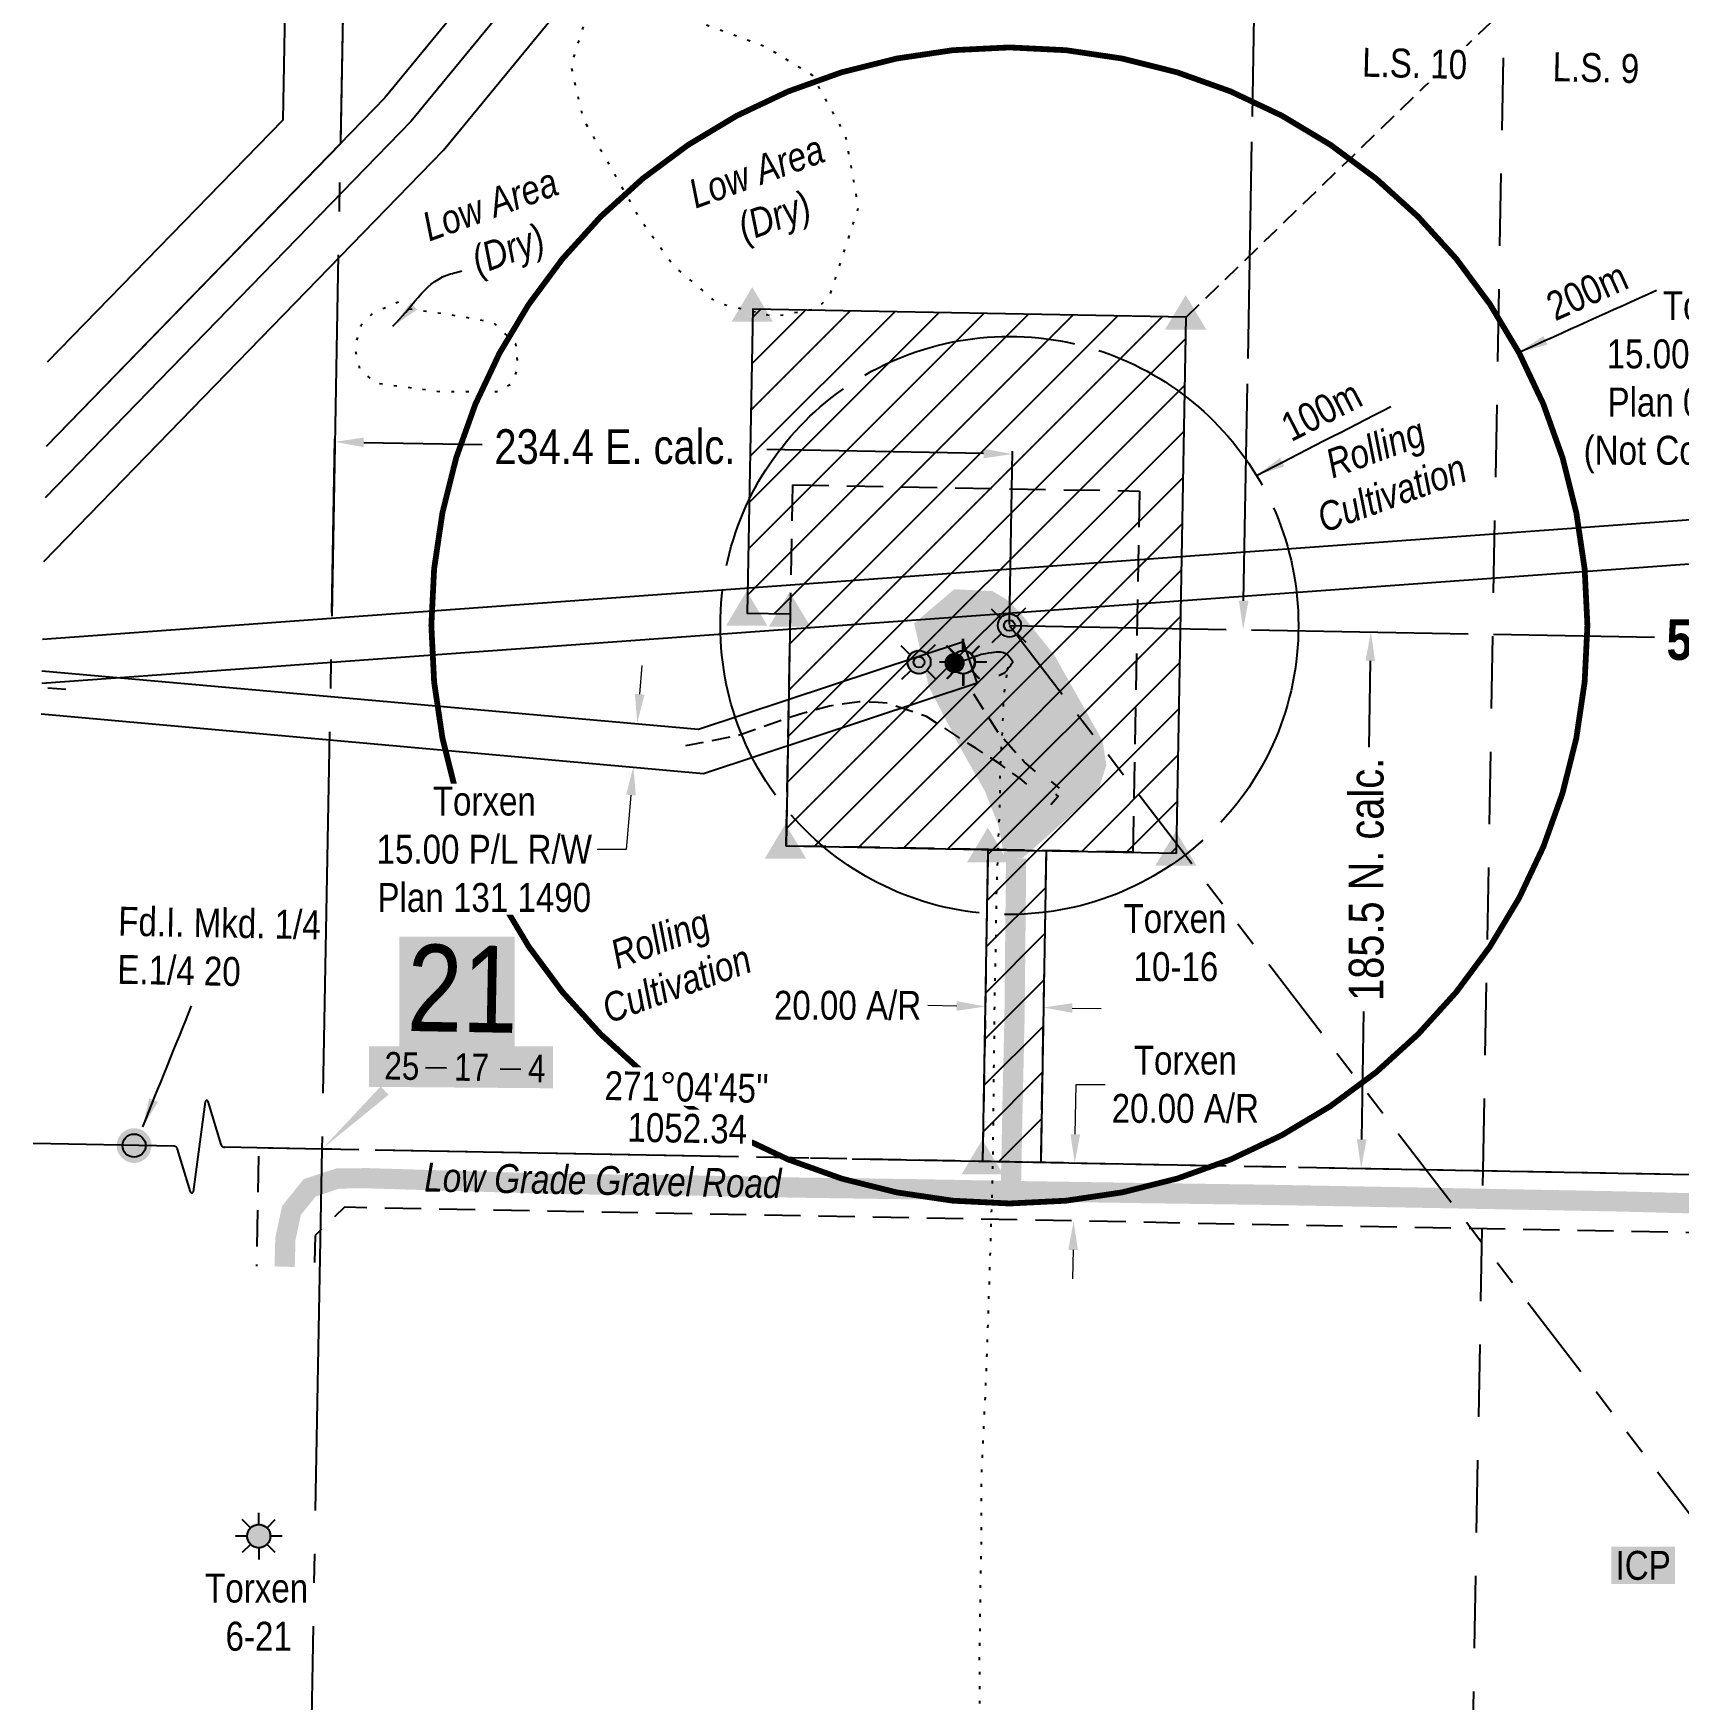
# Model space of a CAD drawing. Extents: x 407592 to 410875, y 5664442 to 5670132.
# Drawn here: x 407636 to 408205, y 5666801 to 5667377 of the extents above; entities that cross this region are included whole.
import ezdxf
from ezdxf.enums import TextEntityAlignment as Align

# ---------------------------------------------------------------- set-up
doc = ezdxf.new("R2010")
doc.units = 0
doc.header["$LTSCALE"] = 5
doc.header["$PDMODE"] = 32
doc.header["$PDSIZE"] = 20
for name, pattern in [('foc-ACCESSROAD', [3.75, 2.5, -1.25]), ('foc-BUFFER', [16.75, 15, -1.75]), ('foc-COORDS', [16.75, 15, -1.75]), ('foc-DOT', [1, 0.2, -0.8]), ('foc-DRILLPATH', [14.75, 6, -1.75, 1.75, -1.75, 1.75, -1.75]), ('foc-LSD', [8, 5, -3]), ('foc-QUARTERLINE', [33, 25, -3, 2, -3]), ('foc-TIELINE', [1.875, 1.25, -0.625]), ('foc-TOPO', [1, 0.2, -0.8]), ('UG_PIPE', [1.875, 1.25, -0.625])]:
    doc.linetypes.add(name, pattern=pattern)
doc.layers.get('Defpoints').update_dxf_attribs({"color": 9})
for name, color, linetype in [('10', 1, 'Continuous'), ('9', 3, 'Continuous'), ('ABADATA-DRILL', 8, 'foc-DOT'), ('ABADATA-DRILL-T', 8, 'Continuous'), ('AS-PIPE-AG', 44, 'Continuous'), ('AS-PIPE-UG', 44, 'UG_PIPE'), ('AS-ROADS', 254, 'Continuous'), ('AS-SYMBOL', 7, 'Continuous'), ('AS-UNDERLAY-H', 141, 'Continuous'), ('AUX-BUFFER', 7, 'foc-BUFFER'), ('C-AR', 13, 'foc-ACCESSROAD'), ('C-RW', 13, 'Continuous'), ('C-WS', 13, 'foc-ACCESSROAD'), ('F-RW', 190, 'Continuous'), ('L-BD', 7, 'Continuous'), ('L-MON', 1, 'Continuous'), ('L-SECLBL', 7, 'Continuous'), ('L-SECQ', 8, 'foc-QUARTERLINE'), ('L-SECTION-LSD', 7, 'foc-LSD'), ('L-TIE', 7, 'foc-TIELINE'), ('locations_e969ccca-ec6a-4', 7, 'Continuous'), ('P-LTO', 14, 'Continuous'), ('P-OFFSETS', 7, 'foc-COORDS'), ('P-PDRILLPATH', 12, 'foc-DRILLPATH'), ('P-PROPOSED', 10, 'Continuous'), ('P-PROPOSED-EXISTING-H', 59, 'Continuous'), ('T-GENERAL', 48, 'foc-TOPO')]:
    doc.layers.add(name, color=color, linetype=linetype)
for name, color, linetype, lineweight in [('AS-GENERAL', 48, 'Continuous', 18), ('C-AR-T', 13, 'Continuous', 9), ('C-RW-T', 13, 'Continuous', 9), ('C-WS-T', 13, 'Continuous', 9), ('T-TEXT', 48, 'Continuous', 18)]:
    doc.layers.add(name, color=color, linetype=linetype, lineweight=lineweight)
doc.styles.add('100L', font='ARIALN.TTF', dxfattribs={"height": 11})
doc.styles.add('80CG', font='ARIALN.TTF', dxfattribs={"height": 10})
doc.styles.add('80L', font='ARIALN.TTF', dxfattribs={"height": 10})
doc.styles.add('80LS', font='ARIALNI.TTF', dxfattribs={"height": 10})
doc.styles.add('SIMPLEX', font='ARIALN.TTF')
doc.dimstyles.new('CG2011', dxfattribs={"dimscale": 5, "dimtxt": 9, "dimasz": 2, "dimexe": 0.2, "dimexo": 0.0625, "dimgap": 0.5, "dimtad": 0, "dimtih": 1, "dimtoh": 1, "dimzin": 0, "dimdsep": 46, "dimtxsty": '80CG', "dimcen": 0.1, "dimse1": 1, "dimse2": 1, "dimclrd": 256, "dimclrt": 256, "dimaunit": 1, "dimadec": 4, "dimazin": 0, "dimtfac": 0.06, "dimtofl": 0, "dimtmove": 0, "dimatfit": 1, "dimfxl": 0.2, "dimtolj": 1, "dimtzin": 0, "dimlwd": -1, "dimarcsym": 0})
doc.dimstyles.new('Compass 5 000', dxfattribs={"dimscale": 5, "dimtxt": 9, "dimasz": 2, "dimexe": 0.2, "dimexo": 0.0625, "dimgap": 0.5, "dimtad": 0, "dimtih": 1, "dimtoh": 1, "dimzin": 0, "dimdsep": 46, "dimtxsty": '80CG', "dimcen": 0.1, "dimse1": 1, "dimse2": 1, "dimclrd": 256, "dimclrt": 256, "dimaunit": 1, "dimadec": 4, "dimazin": 0, "dimtfac": 0.06, "dimtofl": 0, "dimtmove": 0, "dimatfit": 1, "dimfxl": 0.2, "dimtolj": 1, "dimtzin": 0, "dimlwd": -1, "dimarcsym": 0})
pattern_1 = [(45, (176.171, 2443.539), (-7.85433562, 7.85433562), [])]

# ---------------------------------------------------------------- blocks, each defined once
blk = doc.blocks.new('L-SECLBL')
at = {"layer": '9', "color": 7}
for p, q in [((-5.08, -27.83), (-12.29, -27.83)), ((20.7, -27.83), (13.5, -27.83))]:
    blk.add_line(p, q, dxfattribs=at)
at = {"layer": '10', "color": 2, "style": 'SIMPLEX'}
blk.add_attdef('SEC', text='', height=30, dxfattribs=at).set_placement((0, 0), align=Align.MIDDLE)
at = {"layer": '10', "color": 5, "style": '80L'}
blk.add_attdef('TWP', text='', height=9.5, dxfattribs=at).set_placement((-14.43, -27.37), align=Align.MIDDLE_RIGHT)
blk.add_attdef('RGE', text='', height=9.5, dxfattribs=at).set_placement((3.62, -27.37), align=Align.MIDDLE_CENTER)
blk.add_attdef('MER', text='', height=9.5, dxfattribs=at).set_placement((23.17, -27.37), align=Align.MIDDLE_LEFT)
blk = doc.blocks.new('*D397')
at = {"layer": 'C-RW', "transparency": 16777216}
for p, q in [((407849.86, 5667463.62), (407842.14, 5667469.97)), ((407876.89, 5667441.39), (407884.61, 5667435.04)), ((407884.61, 5667435.04), (407894.61, 5667435.04))]:
    blk.add_line(p, q, dxfattribs=at)
for points in [[(407850.92, 5667464.91), (407848.8, 5667462.33), (407857.59, 5667457.27)], [(407877.95, 5667442.68), (407875.83, 5667440.11), (407869.17, 5667447.74)]]:
    blk.add_solid(points, dxfattribs=at)
at = {"layer": 'Defpoints', "color": 0, "transparency": 16777216}
for p in [(407957.62, 5667578.91), (407969.2, 5667569.39), (407869.17, 5667447.74)]:
    blk.add_point(p, dxfattribs=at)
at = {"layer": 'C-RW', "transparency": 16777216, "insert": (407940.18, 5667435.04), "char_height": 10, "attachment_point": 5, "style": '80CG'}
blk.add_mtext('\\A1;Torxen\\P15.00 P/L R/W\\PUnregistered by\\PAll West Surveys', dxfattribs=at)
blk = doc.blocks.new('*D398')
at = {"layer": 'C-AR-T', "transparency": 16777216}
for p, q in [((407955.35, 5667040.78), (407945.35, 5667040.95)), ((407995.33, 5667040.09), (408005.33, 5667039.92))]:
    blk.add_line(p, q, dxfattribs=at)
for points in [[(407955.37, 5667042.45), (407955.32, 5667039.11), (407965.34, 5667040.61)], [(407995.36, 5667041.76), (407995.3, 5667038.42), (407985.33, 5667040.26)]]:
    blk.add_solid(points, dxfattribs=at)
at = {"layer": 'Defpoints', "color": 0, "transparency": 16777216}
for p in [(407965.45, 5667046.6), (407985.44, 5667046.26), (407965.34, 5667040.61)]:
    blk.add_point(p, dxfattribs=at)
at = {"layer": 'C-AR-T', "transparency": 16777216, "insert": (407917.61, 5667040.95), "char_height": 10, "attachment_point": 5, "style": '80CG'}
blk.add_mtext('\\A1;20.00 A/R', dxfattribs=at)
blk = doc.blocks.new('*D399')
at = {"layer": 'C-AR-T', "transparency": 16777216}
for p, q in [((407996.36, 5666996.41), (407996.68, 5667013.65)), ((407996.68, 5667013.65), (408006.68, 5667013.65)), ((407995.61, 5666956.42), (407995.42, 5666946.43))]:
    blk.add_line(p, q, dxfattribs=at)
for points in [[(407994.69, 5666996.44), (407998.03, 5666996.38), (407996.17, 5666986.41)], [(407993.94, 5666956.46), (407997.27, 5666956.39), (407995.79, 5666966.42)]]:
    blk.add_solid(points, dxfattribs=at)
at = {"layer": 'Defpoints', "color": 0, "transparency": 16777216}
for p in [(407996.17, 5666986.41), (408076.52, 5666984.9), (408076.14, 5666964.91)]:
    blk.add_point(p, dxfattribs=at)
at = {"layer": 'C-AR-T', "transparency": 16777216, "insert": (408034.42, 5667013.65), "char_height": 10, "attachment_point": 5, "style": '80CG'}
blk.add_mtext('\\A1;Torxen\\P20.00 A/R', dxfattribs=at)
blk = doc.blocks.new('*D401')
at = {"layer": 'C-RW-T', "transparency": 16777216}
for p, q in [((408274.39, 5667256.49), (408264.39, 5667256.49)), ((408276.76, 5667223.84), (408274.39, 5667256.49)), ((408279.3, 5667188.86), (408280.02, 5667178.89))]:
    blk.add_line(p, q, dxfattribs=at)
for points in [[(408278.42, 5667223.96), (408275.1, 5667223.72), (408277.49, 5667213.87)], [(408280.96, 5667188.98), (408277.64, 5667188.74), (408278.58, 5667198.84)]]:
    blk.add_solid(points, dxfattribs=at)
at = {"layer": 'Defpoints', "color": 0, "transparency": 16777216}
for p in [(408277.49, 5667213.87), (408189.44, 5667207.48), (408190.53, 5667192.45)]:
    blk.add_point(p, dxfattribs=at)
at = {"layer": 'C-RW-T', "transparency": 16777216, "insert": (408217.38, 5667256.49), "char_height": 10, "attachment_point": 5, "style": '80CG'}
blk.add_mtext('\\A1;Torxen\\P15.00 P/L R/W\\PPlan 071 2283\\P(Not Constructed)', dxfattribs=at)
blk = doc.blocks.new('*D402')
at = {"layer": 'C-RW-T', "transparency": 16777216}
for p, q in [((407845.71, 5667148.61), (407846.57, 5667158.58)), ((407842.68, 5667113.71), (407841.06, 5667094.92)), ((407841.06, 5667094.92), (407831.06, 5667094.92))]:
    blk.add_line(p, q, dxfattribs=at)
for points in [[(407844.05, 5667148.76), (407847.37, 5667148.47), (407844.85, 5667138.65)], [(407841.02, 5667113.86), (407844.35, 5667113.57), (407843.55, 5667123.68)]]:
    blk.add_solid(points, dxfattribs=at)
at = {"layer": 'Defpoints', "color": 0, "transparency": 16777216}
for p in [(407798.51, 5667142.66), (407797.21, 5667127.69), (407843.55, 5667123.68)]:
    blk.add_point(p, dxfattribs=at)
at = {"layer": 'C-RW-T', "transparency": 16777216, "insert": (407791.97, 5667094.92), "char_height": 10, "attachment_point": 5, "style": '80CG', "bg_fill": 3, "box_fill_scale": 1.1, "bg_fill_color": 256, "bg_fill_true_color": 13158600, "bg_fill_transparency": 0}
blk.add_mtext('\\A1;Torxen\\P15.00 P/L R/W\\PPlan 131 1490', dxfattribs=at)
blk = doc.blocks.new('STRIA')
blk.add_hatch(color=255).paths.add_polyline_path([(-0.04, 1.52), (-1.47, -0.87), (1.39, -0.87)])
blk = doc.blocks.new('STRIAA')
blk.add_blockref('STRIA', (0, 0))
blk = doc.blocks.new('STRIB')
at = {"color": 1}
blk.add_solid([(-1.12, -0.67), (-0.04, 1.13), (1.04, -0.67)], dxfattribs=at)
blk = doc.blocks.new('STRIBB')
blk.add_blockref('STRIB', (0, 0))
blk = doc.blocks.new('STRICC')
for name in ['STRIAA', 'STRIBB']:
    blk.add_blockref(name, (0, 0))
blk = doc.blocks.new('fdspike')
blk.add_blockref('STRICC', (0, 0))
blk = doc.blocks.new('RISER')
h = blk.add_hatch(color=255)
h.dxf.hatch_style = 1
edge = h.paths.add_edge_path()
edge.add_arc((0, 0), 0.7, 0, 360)
blk.add_hatch(color=48).paths.add_polyline_path([(0.58, -0.15), (-0.58, -0.15, 0.774597)])
at = {"color": 48}
blk.add_line((-0.58, -0.15), (0.58, -0.15), dxfattribs=at)
blk.add_circle((0, 0), 0.6, dxfattribs=at)
blk = doc.blocks.new('GAS')
h = blk.add_hatch(color=255)
h.dxf.hatch_style = 1
edge = h.paths.add_edge_path()
edge.add_arc((0, 0), 0.9, 0, 360)
for p, q in [((0, 0.81), (0, 1.62)), ((-0.81, 0), (-1.62, 0)), ((-0.57, 0.57), (-1.14, 1.14)), ((0.57, 0.57), (1.14, 1.14)), ((1.62, 0), (0.81, 0)), ((-0.57, -0.57), (-1.14, -1.14)), ((0, -0.81), (0, -1.62)), ((1.14, -1.14), (0.57, -0.57))]:
    blk.add_line(p, q)
blk.add_circle((0, 0), 0.8)
blk = doc.blocks.new('fdia')
at = {"color": 255, "const_width": 1}
blk.add_lwpolyline([(-0.5, 0, 1), (0.5, 0, 1)], format="xyb", close=True, dxfattribs=at)
blk = doc.blocks.new('Fdiaa')
blk.add_blockref('fdia', (0, 0))
blk = doc.blocks.new('fdib')
at = {"color": 1, "const_width": 1.6}
blk.add_lwpolyline([(-0.4, 0, 1), (0.4, 0, 1)], format="xyb", close=True, dxfattribs=at)
at = {"color": 1}
blk.add_circle((0, 0), 0.8, dxfattribs=at)
blk = doc.blocks.new('Fdibb')
blk.add_blockref('fdib', (0, 0))
blk = doc.blocks.new('fdicc')
for name in ['Fdibb', 'Fdiaa']:
    blk.add_blockref(name, (0, 0))
blk = doc.blocks.new('FDI')
blk.add_blockref('fdicc', (0, 0))
blk = doc.blocks.new('linebrk')
blk.add_lwpolyline([(0, 0.00175, -0.346152), (-0.00019, 0.0015), (-0.00314, 0.00055, 0.772575), (-0.00312, 0.00036), (0.00312, -0.00036, -0.772575), (0.00314, -0.00055), (0.00019, -0.0015, 0.346152), (0, -0.00175)], format="xyb")
blk = doc.blocks.new('WC')
at = {"layer": 'L-MON'}
h = blk.add_hatch(color=255, dxfattribs=at)
h.dxf.hatch_style = 1
edge = h.paths.add_edge_path()
edge.add_arc((0, 0), 0.9, 0, 360)
at = {"layer": 'L-MON', "color": 240, "flags": 128}
for points in [[(0.52, 0.61), (1.13, 1.21)], [(-0.62, 0.5), (-1.23, 1.12)], [(-1.18, -1.18), (-0.56, -0.57)], [(1.16, -1.18), (0.56, -0.57)]]:
    blk.add_lwpolyline(points, dxfattribs=at)
at = {"layer": 'L-MON', "color": 240}
for radius in [0.8, 0.373]:
    blk.add_circle((0, 0), radius, dxfattribs=at)
blk = doc.blocks.new('*D536')
at = {"layer": 'Defpoints', "color": 0, "transparency": 16777216}
for p in [(407973.57, 5667172.4), (408542.38, 5667162.16), (408542.38, 5667162.16)]:
    blk.add_point(p, dxfattribs=at)
at = {"layer": 'P-OFFSETS', "transparency": 16777216}
for p, q in [((407973.57, 5667172.4), (408196.72, 5667168.38)), ((408532.38, 5667162.34), (408309.23, 5667166.35))]:
    blk.add_line(p, q, dxfattribs=at)
blk.add_solid([(408532.41, 5667164), (408532.35, 5667160.67), (408542.38, 5667162.16)], dxfattribs=at)
at = {"layer": 'P-OFFSETS', "transparency": 16777216, "insert": (408252.97, 5667167.37), "char_height": 10, "attachment_point": 5, "style": '80CG'}
blk.add_mtext('\\A1;{\\fArial Narrow|b1|i0|c0|p34;\\H1.4x;\\C14;569.2 W. calc.}', dxfattribs=at)
blk = doc.blocks.new('_None')
blk = doc.blocks.new('*D537')
at = {"layer": 'Defpoints', "color": 0, "transparency": 16777216}
for p in [(407740.28, 5667235.9), (407739.21, 5667176.62), (407973.57, 5667172.4)]:
    blk.add_point(p, dxfattribs=at)
at = {"layer": 'P-OFFSETS', "color": 0, "lineweight": -2, "transparency": 16777216}
for p, q in [((407739.22, 5667176.93), (407740.3, 5667236.9)), ((407973.57, 5667172.71), (407974.65, 5667232.68))]:
    blk.add_line(p, q, dxfattribs=at)
at = {"layer": 'P-OFFSETS', "transparency": 16777216}
for p, q in [((407750.28, 5667235.72), (407791.27, 5667234.98)), ((407964.64, 5667231.86), (407883.01, 5667233.33))]:
    blk.add_line(p, q, dxfattribs=at)
for points in [[(407750.31, 5667237.39), (407750.25, 5667234.06), (407740.28, 5667235.9)], [(407964.67, 5667233.53), (407964.61, 5667230.2), (407974.64, 5667231.68)]]:
    blk.add_solid(points, dxfattribs=at)
at = {"layer": 'P-OFFSETS', "transparency": 16777216, "insert": (407837.14, 5667234.16), "char_height": 10, "attachment_point": 5, "style": '80CG'}
blk.add_mtext('\\A1;{\\H1.2x;234.4 E. calc.}', dxfattribs=at)
blk = doc.blocks.new('*D538')
at = {"layer": 'Defpoints', "color": 0, "transparency": 16777216}
for p in [(407973.57, 5667172.4), (407970.23, 5666986.89), (408095.24, 5666984.64)]:
    blk.add_point(p, dxfattribs=at)
at = {"layer": 'P-OFFSETS', "transparency": 16777216}
for p, q in [((408098.4, 5667160.15), (408097.86, 5667130.28)), ((408095.42, 5666994.64), (408096.21, 5667038.87))]:
    blk.add_line(p, q, dxfattribs=at)
for points in [[(408096.73, 5667160.18), (408100.06, 5667160.12), (408098.58, 5667170.15)], [(408093.75, 5666994.67), (408097.08, 5666994.61), (408095.24, 5666984.64)]]:
    blk.add_solid(points, dxfattribs=at)
at = {"layer": 'P-OFFSETS', "transparency": 16777216, "insert": (408097.04, 5667084.58), "char_height": 10, "attachment_point": 5, "rotation": 90, "style": '80CG'}
blk.add_mtext('\\A1;{\\H1.2x;185.5 N. calc.}', dxfattribs=at)
blk = doc.blocks.new('*D539')
at = {"layer": 'Defpoints', "color": 0, "transparency": 16777216}
for p in [(407984.71, 5667791.27), (408065.55, 5667789.81), (407973.57, 5667172.4)]:
    blk.add_point(p, dxfattribs=at)
at = {"layer": 'P-OFFSETS', "transparency": 16777216}
for p, q in [((408065.37, 5667779.81), (408060.84, 5667528.12)), ((408054.59, 5667180.94), (408058.9, 5667420.01))]:
    blk.add_line(p, q, dxfattribs=at)
for points in [[(408063.71, 5667779.84), (408067.04, 5667779.78), (408065.55, 5667789.81)], [(408052.93, 5667180.97), (408056.26, 5667180.91), (408054.41, 5667170.94)]]:
    blk.add_solid(points, dxfattribs=at)
at = {"layer": 'P-OFFSETS', "transparency": 16777216, "insert": (408059.87, 5667474.07), "char_height": 10, "attachment_point": 5, "rotation": 90, "style": '80CG'}
blk.add_mtext('\\A1;{\\fArial Narrow|b1|i0|c0|p34;\\H1.4x;\\C14;619.0 S. calc.}', dxfattribs=at)

msp = doc.modelspace()

# ---------------------------------------------------------------- hatches: boundary and pattern name
at = {"layer": 'AS-ROADS'}
h = msp.add_hatch(color=256, dxfattribs=at)
h.dxf.hatch_style = 1
h.paths.add_polyline_path([(407989.184, 5667162.024), (407978.235, 5667175.708), (407972.813, 5667181.204), (407967.724, 5667184.27), (407954.55, 5667184.931), (407940.602, 5667173.108), (407945.761, 5667151.031), (407957.009, 5667129.348), (407965.074, 5667115.167), (407969.711, 5667103.39), (407971.997, 5667091.809), (407978.131, 5667091.951), (407988.411, 5667101.023), (408000.435, 5667111.958), (408004.828, 5667116.895), (408007.137, 5667124.069), (408005.751, 5667132.61)])
at = {"layer": 'AS-UNDERLAY-H'}
h = msp.add_hatch(color=256, dxfattribs=at)
h.dxf.hatch_style = 1
h.paths.add_polyline_path([(407752.044, 5667012.826), (407752.044, 5667026.803), (407762.545, 5667026.803), (407762.545, 5667064.816), (407802.481, 5667064.816), (407802.481, 5667026.803), (407815.687, 5667026.803), (407815.687, 5667012.33)])
at = {"layer": 'P-PROPOSED-EXISTING-H'}
h = msp.add_hatch(dxfattribs=at)
h.set_pattern_fill('ANSI31', color=256, scale=3.498491, style=0)
h.set_pattern_definition(pattern_1)
h.paths.add_polyline_path([(408031.351, 5667093.654), (408034.744, 5667279.063), (407884.834, 5667281.806), (407882.91, 5667176.649), (407897.781, 5667176.377), (407896.312, 5667096.125)])
h = msp.add_hatch(dxfattribs=at)
h.set_pattern_fill('ANSI31', color=256, scale=3.498491, style=0)
h.set_pattern_definition(pattern_1)
h.paths.add_polyline_path([(407964.405, 5666987.001), (407966.27, 5667094.845), (407986.258, 5667094.479), (407984.393, 5666986.655)])

# ---------------------------------------------------------------- linework, layer by layer
at = {"layer": 'ABADATA-DRILL', "flags": 128}
for points in [[(407956.853, 5667159.873), (407957.449, 5667160.203), (407957.53, 5667160.251), (407958.446, 5667160.535), (407959.27, 5667160.79), (407960.045, 5667161.076), (407961.657, 5667161.698), (407962.603, 5667162.041), (407963.78, 5667162.41), (407964.623, 5667162.575), (407965.446, 5667162.71), (407966.509, 5667162.891), (407967.492, 5667163.033), (407968.334, 5667163.138), (407969.056, 5667163.236), (407969.767, 5667163.293), (407970.417, 5667163.281), (407970.975, 5667163.211), (407971.483, 5667163.072), (407972.049, 5667162.822), (407972.563, 5667162.503), (407972.997, 5667162.145), (407973.409, 5667161.737), (407973.821, 5667161.25), (407974.172, 5667160.774), (407974.493, 5667160.268), (407974.664, 5667159.745), (407974.628, 5667159.425), (407974.464, 5667159.198), (407974.199, 5667158.923), (407973.993, 5667158.567), (407973.92, 5667158.418), (407973.828, 5667158.299), (407973.726, 5667158.211), (407973.595, 5667158.124), (407973.433, 5667158.036), (407973.27, 5667157.859), (407973.082, 5667157.422), (407972.867, 5667156.596), (407972.593, 5667155.251), (407972.259, 5667153.347), (407971.927, 5667150.972), (407971.668, 5667148.236), (407971.451, 5667145.08), (407971.296, 5667141.452), (407971.154, 5667137.414), (407970.915, 5667132.997), (407970.602, 5667128.362), (407970.369, 5667123.716), (407970.245, 5667119.027), (407970.208, 5667114.177), (407970.136, 5667109.027), (407969.918, 5667103.57), (407969.675, 5667097.804), (407969.488, 5667091.796), (407969.246, 5667085.52), (407969.019, 5667079.023), (407968.918, 5667072.233), (407968.85, 5667065.113), (407968.708, 5667057.715), (407968.532, 5667050.117), (407968.383, 5667042.338), (407968.301, 5667034.418), (407968.226, 5667026.289), (407968.107, 5667017.979), (407968.035, 5667009.449), (407967.968, 5667000.719), (407967.85, 5666991.85), (407967.669, 5666982.861), (407967.447, 5666973.794), (407967.183, 5666964.627), (407966.877, 5666955.371), (407966.58, 5666946.045), (407966.283, 5666936.699), (407965.909, 5666924.744), (407965.308, 5666909.032), (407964.85, 5666899.649), (407964.363, 5666890.286), (407963.966, 5666880.991), (407963.777, 5666871.523), (407963.827, 5666862.031), (407963.767, 5666852.54), (407963.53, 5666843.173), (407963.412, 5666833.814), (407963.324, 5666824.424), (407963.167, 5666815.075), (407963.189, 5666805.703), (407963.212, 5666796.341), (407963.194, 5666786.96), (407963.217, 5666777.608), (407963.209, 5666768.227), (407963.191, 5666758.856), (407963.134, 5666749.475), (407963.026, 5666740.096), (407962.948, 5666730.736), (407962.871, 5666721.375), (407962.763, 5666712.006), (407962.606, 5666702.647), (407962.338, 5666693.28), (407962.001, 5666683.905), (407961.583, 5666674.541), (407961.135, 5666665.168), (407960.528, 5666655.817), (407959.89, 5666646.457), (407959.353, 5666637.105), (407958.826, 5666627.753), (407958.538, 5666618.386), (407958.421, 5666609.017), (407958.242, 5666599.619), (407958.005, 5666590.251), (407957.757, 5666580.894), (407957.53, 5666571.527), (407957.292, 5666562.16), (407957.074, 5666552.762), (407956.807, 5666543.405), (407956.489, 5666534.05), (407956.341, 5666524.651), (407956.224, 5666515.281), (407955.986, 5666505.894), (407955.668, 5666496.508), (407955.43, 5666487.121), (407955.212, 5666477.754), (407955.024, 5666468.355), (407954.776, 5666458.978), (407954.398, 5666449.593), (407954.121, 5666440.257), (407953.824, 5666430.901), (407953.446, 5666421.526), (407953.249, 5666412.168), (407953.241, 5666402.777), (407953.253, 5666393.395), (407953.245, 5666384.004), (407953.237, 5666374.632), (407953.17, 5666365.262), (407952.882, 5666355.876), (407952.574, 5666346.49), (407952.416, 5666337.131), (407952.208, 5666327.743), (407951.781, 5666318.389), (407951.393, 5666309.025), (407951.076, 5666299.659), (407950.588, 5666290.276), (407950.03, 5666280.905), (407949.503, 5666271.543), (407949.005, 5666262.17), (407948.438, 5666252.819), (407947.68, 5666243.451), (407947.053, 5666234.1), (407946.535, 5666224.718), (407946.077, 5666215.355), (407945.74, 5666205.999), (407945.432, 5666196.613), (407945.125, 5666187.267), (407944.777, 5666177.922), (407944.29, 5666168.539), (407943.792, 5666159.197), (407943.464, 5666149.811), (407943.334, 5666144.773), (407943.036, 5666135.396), (407942.615, 5666125.803), (407942.284, 5666116.247), (407942.091, 5666106.569), (407941.883, 5666097.201), (407941.525, 5666087.826), (407941.138, 5666078.451), (407940.746, 5666068.887), (407940.274, 5666059.274), (407939.992, 5666049.657), (407939.9, 5666040.007), (407939.688, 5666030.39), (407939.47, 5666021.012), (407939.376, 5666011.312), (407939.263, 5666001.623), (407939.161, 5665991.993), (407938.957, 5665982.295), (407938.744, 5665972.607), (407938.682, 5665963.017), (407938.575, 5665953.667), (407938.457, 5665944.278), (407938.25, 5665934.91), (407938.062, 5665925.532), (407938.015, 5665916.181), (407937.926, 5665906.781), (407937.849, 5665897.411), (407937.781, 5665888.051), (407937.763, 5665878.65), (407937.906, 5665869.316), (407938.029, 5665859.942), (407938.001, 5665850.581), (407937.883, 5665841.202), (407937.705, 5665831.813), (407937.488, 5665822.436), (407937.24, 5665813.069), (407936.942, 5665803.692), (407936.565, 5665794.328), (407936.147, 5665784.954), (407935.689, 5665775.59), (407935.161, 5665766.198), (407934.624, 5665756.846), (407934.167, 5665747.493), (407933.825, 5665738.458), (407933.277, 5665723.465)], [(407956.853, 5667159.873), (407956.853, 5667159.873), (407957.53, 5667160.251), (407958.435, 5667160.525), (407959.26, 5667160.79), (407960.035, 5667161.076), (407961.647, 5667161.698), (407962.603, 5667162.041), (407963.78, 5667162.41), (407964.623, 5667162.575), (407965.446, 5667162.71), (407966.509, 5667162.891), (407967.491, 5667163.023), (407968.334, 5667163.138), (407969.056, 5667163.236), (407969.757, 5667163.293), (407970.417, 5667163.281), (407970.965, 5667163.211), (407971.483, 5667163.072), (407972.039, 5667162.822), (407972.563, 5667162.493), (407972.997, 5667162.145), (407973.409, 5667161.727), (407973.821, 5667161.25), (407974.172, 5667160.774), (407974.493, 5667160.268), (407974.654, 5667159.745), (407974.628, 5667159.425), (407974.464, 5667159.198), (407974.199, 5667158.923), (407973.983, 5667158.557), (407973.828, 5667158.289), (407973.595, 5667158.104), (407973.158, 5667157.751), (407972.787, 5667157.158), (407972.56, 5667156.732), (407972.224, 5667156.398), (407971.939, 5667156.143), (407971.583, 5667155.799), (407971.109, 5667155.568), (407970.554, 5667155.317), (407970.121, 5667155.125), (407969.929, 5667155.059)], [(407956.853, 5667159.873), (407956.853, 5667159.873), (407957.53, 5667160.251), (407958.435, 5667160.525), (407959.26, 5667160.79), (407960.035, 5667161.076), (407961.647, 5667161.698), (407962.603, 5667162.041), (407963.78, 5667162.41), (407964.623, 5667162.575), (407965.446, 5667162.71), (407966.509, 5667162.891), (407967.491, 5667163.023), (407968.334, 5667163.138), (407969.056, 5667163.236), (407969.757, 5667163.293), (407970.417, 5667163.281), (407970.965, 5667163.211), (407971.483, 5667163.072), (407972.039, 5667162.822), (407972.563, 5667162.493), (407972.997, 5667162.145), (407973.409, 5667161.727), (407973.821, 5667161.25), (407974.172, 5667160.774), (407974.493, 5667160.268), (407974.654, 5667159.745), (407974.628, 5667159.425), (407974.464, 5667159.198), (407974.199, 5667158.923), (407973.983, 5667158.557), (407973.828, 5667158.289), (407973.595, 5667158.104), (407973.158, 5667157.751), (407972.787, 5667157.158), (407972.56, 5667156.732), (407972.224, 5667156.398), (407971.939, 5667156.143), (407971.583, 5667155.799), (407971.109, 5667155.568), (407970.554, 5667155.317), (407970.121, 5667155.125), (407969.929, 5667155.059)]]:
    msp.add_lwpolyline(points, dxfattribs=at)
at = {"layer": 'AS-PIPE-AG', "flags": 128}
for points in [[(407989.522, 5667114.102), (407990.491, 5667113.247), (407987.924, 5667110.304)], [(407990.952, 5667116.127), (407988.129, 5667118.437)]]:
    msp.add_lwpolyline(points, dxfattribs=at)
at = {"layer": 'AS-PIPE-UG', "flags": 128}
for points in [[(407647.294, 5667150.214), (407638.865, 5667150.833)], [(407982.637, 5667121.934), (407978.636, 5667125.24), (407969.743, 5667135.247), (407960.961, 5667149.124)], [(407979.655, 5667117.532), (407977.256, 5667119.468), (407970.216, 5667124.581), (407961.957, 5667129.903), (407950.771, 5667137.127), (407944.891, 5667140.851), (407931.714, 5667145.427), (407928.154, 5667145.732), (407921.774, 5667145.943), (407911.36, 5667144.531), (407900.819, 5667141.625), (407879.386, 5667134.198), (407859.414, 5667130.347)]]:
    msp.add_lwpolyline(points, dxfattribs=at)
at = {"layer": 'AS-ROADS', "const_width": 6.997, "flags": 128}
for points in [[(407975.894, 5667091.899), (407975.351, 5667037.122), (407974.664, 5667006.748), (407974.065, 5666976.6)], [(408225.355, 5666972.125), (408184.467, 5666973.192), (408144.217, 5666973.957), (408062.925, 5666975.481), (408022.013, 5666976.052), (407981.519, 5666976.661), (407941.26, 5666977.4), (407900.722, 5666977.971), (407860.28, 5666978.77), (407820.094, 5666979.165), (407779.658, 5666980.371), (407751.623, 5666981.214), (407741.363, 5666981.138), (407731.55, 5666977.883), (407725.269, 5666970.047), (407723.178, 5666960.187), (407722.919, 5666950.619)]]:
    msp.add_lwpolyline(points, dxfattribs=at)
at = {"layer": 'AUX-BUFFER', "color": 251, "linetype": 'foc-BUFFER'}
msp.add_circle((407973.568, 5667172.397), 99.957, dxfattribs=at)
at = {"layer": 'C-AR', "flags": 128}
msp.add_lwpolyline([(407984.392, 5666986.616), (407964.419, 5666987.009), (407966.28, 5667094.866), (407986.268, 5667094.521)], close=True, dxfattribs=at)
for points in [[(408517.222, 5666976.598), (407713.978, 5666991.725), (407713.228, 5666950.792)], [(408538.716, 5666956.199), (407743.593, 5666971.172), (407733.416, 5666961.366), (407733.216, 5666950.436)]]:
    msp.add_lwpolyline(points, dxfattribs=at)
at = {"layer": 'C-RW', "flags": 128}
for points in [[(407639.66, 5667194.561), (407777.889, 5667336.746), (408149.235, 5667788.318), (408130.106, 5667788.662), (407766.704, 5667346.751), (407640.058, 5667216.48)], [(408130.106, 5667788.662), (407766.704, 5667346.751), (407640.058, 5667216.48)], [(408114.56, 5667788.942), (407757.614, 5667354.881), (407640.382, 5667234.294)], [(407638.894, 5667152.448), (408205.527, 5667193.535), (408402.066, 5667207.827), (408543.136, 5667205.259), (408543.454, 5667220.296), (408401.648, 5667222.877), (407738.976, 5667174.804), (407639.169, 5667167.563)], [(407638.7, 5667141.79), (407867.821, 5667121.16), (407962.421, 5667152.495), (407957.696, 5667166.762), (407866.034, 5667136.402), (407638.968, 5667156.533)]]:
    msp.add_lwpolyline(points, dxfattribs=at)
at = {"layer": 'C-WS'}
msp.add_lwpolyline([(407966.28, 5667094.866), (407896.322, 5667096.141), (407898.62, 5667221.066), (408018.548, 5667218.88), (408016.363, 5667098.952), (408016.272, 5667093.955), (407966.302, 5667094.866)], dxfattribs=at)
at = {"layer": 'F-RW', "flags": 128}
msp.add_lwpolyline([(407640.914, 5667263.52), (407722.348, 5667347.285), (407730.561, 5667795.858), (407750.549, 5667795.492), (407742.191, 5667339.017), (407640.382, 5667234.294)], dxfattribs=at)
at = {"layer": 'L-BD', "flags": 128}
msp.add_lwpolyline([(407735.825, 5666991.313, 0, 3.998, 0), (407757.5, 5667011.529, 0, 0, 0)], format="xyseb", dxfattribs=at)
at = {"layer": 'L-SECQ'}
for p, q in [((407750.546, 5667795.482), (407735.816, 5666991.304)), ((407684.664, 5666992.267), (407635.998, 5666993.183)), ((407735.825, 5666991.304), (407702.124, 5666991.938)), ((407735.816, 5666991.304), (407721.077, 5666186.616)), ((408539.058, 5666976.183), (407735.816, 5666991.304))]:
    msp.add_line(p, q, dxfattribs=at)
at = {"layer": 'L-SECTION-LSD'}
for p, q in [((408137.442, 5666983.748), (408151.987, 5667788.255)), ((408122.89, 5666178.801), (408137.437, 5666983.748))]:
    msp.add_line(p, q, dxfattribs=at)
at = {"layer": 'L-TIE'}
msp.add_line((408034.744, 5667279.063), (408553.429, 5667781.028), dxfattribs=at)
at = {"layer": 'locations_e969ccca-ec6a-4'}
msp.add_lwpolyline([(407956.853, 5667159.873), (407956.853, 5667159.873), (407957.53, 5667160.251), (407958.435, 5667160.525), (407959.26, 5667160.79), (407960.035, 5667161.076), (407961.647, 5667161.698), (407962.603, 5667162.041), (407963.78, 5667162.41), (407964.623, 5667162.575), (407965.446, 5667162.71), (407966.509, 5667162.891), (407967.491, 5667163.023), (407968.334, 5667163.138), (407969.056, 5667163.236), (407969.757, 5667163.293), (407970.417, 5667163.281), (407970.965, 5667163.211), (407971.483, 5667163.072), (407972.039, 5667162.822), (407972.563, 5667162.493), (407972.997, 5667162.145), (407973.409, 5667161.727), (407973.821, 5667161.25), (407974.172, 5667160.774), (407974.493, 5667160.268), (407974.654, 5667159.745), (407974.628, 5667159.425), (407974.464, 5667159.198), (407974.199, 5667158.923), (407973.983, 5667158.557), (407973.828, 5667158.289), (407973.595, 5667158.104), (407973.158, 5667157.751), (407972.787, 5667157.158), (407972.56, 5667156.732), (407972.224, 5667156.398), (407971.939, 5667156.143), (407971.583, 5667155.799), (407971.109, 5667155.568), (407970.554, 5667155.317), (407970.121, 5667155.125), (407969.929, 5667155.059)], dxfattribs=at)
at = {"layer": 'P-LTO'}
for points in [[(407640.914, 5667263.52), (407722.348, 5667347.285)], [(407742.191, 5667339.017), (407640.382, 5667234.294)]]:
    msp.add_lwpolyline(points, dxfattribs=at)
at = {"layer": 'P-PDRILLPATH', "flags": 128}
msp.add_lwpolyline([(407973.568, 5667172.397), (408212.091, 5666860.904), (408232.052, 5666578.584), (408245.582, 5666496.341), (408289.849, 5666175.557), (408327.899, 5665772.913), (408345.961, 5665370.659), (408361.476, 5664966.274), (408378.435, 5664694.068)], dxfattribs=at)
at = {"layer": 'P-PROPOSED'}
msp.add_lwpolyline([(408031.351, 5667093.654), (408034.744, 5667279.063), (407884.834, 5667281.806), (407882.91, 5667176.649), (407897.781, 5667176.377), (407896.312, 5667096.125)], close=True, dxfattribs=at)
at = {"layer": 'P-PROPOSED', "flags": 128}
msp.add_lwpolyline([(407964.405, 5666987.001), (407966.27, 5667094.845), (407986.258, 5667094.479), (407984.393, 5666986.655)], close=True, dxfattribs=at)
at = {"layer": 'T-GENERAL', "flags": 128}
for points in [[(407826.109, 5667379.462), (407821.92, 5667365.897), (407826.096, 5667347.686), (407845.204, 5667313.932), (407857.521, 5667296.668), (407872.298, 5667284.017), (407892.258, 5667279.302), (407907.062, 5667282.065), (407911.333, 5667286.053), (407921.39, 5667316.98), (407916.891, 5667342.121), (407905.388, 5667362.668), (407889.037, 5667372.627), (407862.586, 5667382.255), (407843.889, 5667384.656), (407834.01, 5667383.825), (407827.121, 5667380.123)], [(407762.339, 5667284.239), (407753.347, 5667280.382), (407749.235, 5667276.092), (407747.068, 5667268.365), (407748.996, 5667260.738), (407754.335, 5667256.297), (407776.628, 5667253.272), (407796.82, 5667253.285), (407801.202, 5667255.963), (407803.645, 5667261.246), (407802.897, 5667269.78), (407795.165, 5667277.156), (407783.691, 5667279.249), (407763.356, 5667282.228)]]:
    msp.add_lwpolyline(points, dxfattribs=at)

# ---------------------------------------------------------------- block references
at = {"layer": 'ABADATA-DRILL-T', "color": 3, "xscale": 5.000000000000149, "yscale": 5.000000000000149, "zscale": 5.000000000000149}
for p in [(407957.473, 5667159.659), (407957.696, 5667159.687)]:
    msp.add_blockref('GAS', p, dxfattribs=at)
at = {"layer": 'ABADATA-DRILL-T', "xscale": 5.000000000000053, "yscale": 5.000000000000053, "zscale": 5.000000000000053}
msp.add_blockref('GAS', (407713.965, 5666857.441), dxfattribs=at)
at = {"layer": 'AS-SYMBOL', "color": 3, "xscale": 5.000000000000149, "yscale": 5.000000000000149, "zscale": 5.000000000000149}
msp.add_blockref('RISER', (407954.612, 5667159.405), dxfattribs=at)
at = {"layer": 'Defpoints', "color": 4, "linetype": 'Continuous', "xscale": 5.000000000000093, "yscale": 5.000000000000093, "zscale": 5.000000000000093}
msp.add_blockref('WC', (407942.326, 5667159.719), dxfattribs=at)
at = {"layer": 'L-MON', "color": 3, "xscale": 5.000000000000149, "yscale": 5.000000000000149, "zscale": 5.000000000000149}
for name, p in [('fdspike', (407884.834, 5667281.806)), ('fdspike', (408034.744, 5667279.063)), ('fdspike', (407882.91, 5667176.663)), ('fdspike', (407897.788, 5667176.381)), ('fdspike', (407896.319, 5667096.141)), ('fdspike', (407966.283, 5667094.868)), ('fdspike', (408031.358, 5667093.653)), ('FDI', (407670.84, 5666992.512)), ('fdspike', (407964.404, 5666986.962))]:
    msp.add_blockref(name, p, dxfattribs=at)
at = {"layer": 'L-MON', "xscale": 4.997843850000019, "yscale": 4.997843850000019, "zscale": 4.997843850000019}
msp.add_blockref('WC', (407973.568, 5667172.397), dxfattribs=at)
at = {"layer": 'L-SECLBL', "xscale": 0.99956877, "yscale": 0.99956877, "zscale": 0.99956877, "rotation": 358.9510710121393}
msp.add_blockref('L-SECLBL', (407784.439, 5667047.026), dxfattribs=at).add_auto_attribs({'SEC': '21', 'TWP': '25', 'RGE': '17', 'MER': '4'})
at = {"layer": 'L-SECQ', "color": 4, "linetype": 'Continuous', "xscale": 4997.843850000036, "yscale": 4997.843850000036, "zscale": 4997.843850000036, "rotation": 268.9215403391743}
msp.add_blockref('linebrk', (407693.394, 5666992.103), dxfattribs=at)

# ---------------------------------------------------------------- texts
at = {"color": 14, "insert": (408192.761, 5666847.253), "char_height": 9.9957, "attachment_point": 5, "style": '80L', "bg_fill": 1, "box_fill_scale": 1.15, "bg_fill_color": 255, "bg_fill_transparency": 0}
msp.add_mtext_dynamic_manual_height_columns('ICP', width=19.06196, gutter_width=47.48, heights=[0], dxfattribs=at)
at = {"layer": 'ABADATA-DRILL-T', "linetype": 'Continuous', "insert": (407695.198, 5666844.478), "char_height": 10, "attachment_point": 1, "style": '80L'}
msp.add_mtext_dynamic_manual_height_columns('\\pi0.19325;Torxen\\P\\pi7.27715;6-21', width=34.94993, gutter_width=50, heights=[0], dxfattribs=at)
at = {"layer": 'AS-GENERAL', "insert": (407857.063, 5667324.222), "char_height": 9.99569, "attachment_point": 1, "rotation": 20, "style": '80L'}
msp.add_mtext_dynamic_manual_height_columns('\\pi4.85839;{\\fArial Narrow|b0|i1|c0|p34;Low Area \\P\\pi16.84503;(Dry)}', width=57.48608, gutter_width=49.978, heights=[0], dxfattribs=at)
at = {"layer": 'AUX-BUFFER', "char_height": 10, "attachment_point": 1, "style": '80L'}
for s, insert, rotation in [('200m', (408158.242, 5667286.663), 24.286272), ('100m', (408066.469, 5667244.62), 27.156187)]:
    msp.add_mtext_dynamic_manual_height_columns(s, width=34.23455, gutter_width=225, heights=[0], dxfattribs=dict(at, insert=insert, rotation=rotation))
at = {"layer": 'C-WS-T', "insert": (408012.821, 5667076.058), "char_height": 9.99569, "attachment_point": 1, "style": '80L'}
msp.add_mtext_dynamic_manual_height_columns('\\pi0.19316;Torxen\\P\\pi3.71143;10-16', width=34.93487, gutter_width=49.978, heights=[0], dxfattribs=at)
at = {"layer": 'T-TEXT', "insert": (408098.375, 5667238.553), "char_height": 9.99569, "width": 53.28303, "attachment_point": 2, "rotation": 20, "style": '80LS'}
msp.add_mtext('Rolling\\PCultivation', dxfattribs=at)
at = {"layer": 'T-TEXT', "insert": (407771.355, 5666986.632), "char_height": 9.99569, "attachment_point": 1, "rotation": 358.92154, "style": '80L'}
msp.add_mtext_dynamic_manual_height_columns('{\\fArial Narrow|b0|i1|c0|p34;Low Grade Gravel Road}', width=124.13921, gutter_width=49.978, heights=[0], dxfattribs=at)

# ---------------------------------------------------------------- dimensions: what is measured, and where the dimension line sits
at = {"layer": 'C-AR-T'}
dim = msp.add_aligned_dim(p1=(407985.435, 5667046.257), p2=(407965.447, 5667046.602), distance=5.995, text='20.00 A/R', dimstyle='Compass 5 000', dxfattribs=at)
dim.commit()
dim.dimension.update_dxf_attribs({"geometry": '*D398', "text_midpoint": (407917.611, 5667040.953)})
dim = msp.add_linear_dim(base=(407996.171, 5666986.411), p1=(408076.139, 5666964.91), p2=(408076.515, 5666984.898), angle=88.921154, text='Torxen\\P20.00 A/R', dimstyle='Compass 5 000', dxfattribs=at)
dim.commit()
dim.dimension.update_dxf_attribs({"geometry": '*D399', "text_midpoint": (408034.419, 5667013.652), "dimtype": 161})
at = {"layer": 'C-RW'}
dim = msp.add_linear_dim(base=(407869.167, 5667447.744), p1=(407957.618, 5667578.911), p2=(407969.199, 5667569.387), angle=320.568134, text='Torxen\\P15.00 P/L R/W\\PUnregistered by\\PAll West Surveys', dimstyle='Compass 5 000', dxfattribs=at)
dim.commit()
dim.dimension.update_dxf_attribs({"geometry": '*D397', "text_midpoint": (407940.184, 5667435.041), "dimtype": 161})
at = {"layer": 'C-RW-T'}
dim = msp.add_linear_dim(base=(408277.486, 5667213.87), p1=(408190.528, 5667192.448), p2=(408189.437, 5667207.482), angle=94.149232, text='Torxen\\P15.00 P/L R/W\\PPlan 071 2283\\P(Not Constructed)', dimstyle='Compass 5 000', dxfattribs=at)
dim.commit()
dim.dimension.update_dxf_attribs({"geometry": '*D401', "text_midpoint": (408217.385, 5667256.49), "dimtype": 161})
at = {"layer": 'P-OFFSETS'}
for base, p2, angle, text, picture, middle in [((408065.554, 5667789.811), (407984.709, 5667791.266), 88.968636, '{\\fArial Narrow|b1|i0|c0|p34;\\H1.4x;\\C14;<> S. calc.}', '*D539', (408059.869, 5667474.066)), ((408095.236, 5666984.641), (407970.228, 5666986.891), 268.968636, '{\\H1.2x;<> N. calc.}', '*D538', (408097.036, 5667084.576))]:
    dim = msp.add_linear_dim(base=base, p1=(407973.568, 5667172.397), p2=p2, angle=angle, text=text, dimstyle='CG2011', override={"dimtxt": 10, "dimgap": 1, "dimtad": 1, "dimdec": 1, "dimsah": 1}, dxfattribs=at)
    dim.commit()
    dim.dimension.update_dxf_attribs({"geometry": picture, "text_midpoint": middle, "dimtype": 161, "text_rotation": 90})
dim = msp.add_linear_dim(base=(407740.277, 5667235.902), p1=(407973.568, 5667172.397), p2=(407739.21, 5667176.616), angle=178.968636, text='{\\H1.2x;<> E. calc.}', dimstyle='CG2011', override={"dimtxt": 10, "dimgap": 1, "dimdec": 1, "dimsah": 1, "dimse1": 0, "dimse2": 0}, dxfattribs=at)
dim.commit()
dim.dimension.update_dxf_attribs({"geometry": '*D537', "text_midpoint": (407837.14, 5667234.158), "dimtype": 161})
dim = msp.add_aligned_dim(p1=(407973.568, 5667172.397), p2=(408542.379, 5667162.157), distance=0, text='{\\fArial Narrow|b1|i0|c0|p34;\\H1.4x;\\C14;569.2 W. calc.}', dimstyle='CG2011', override={"dimtxt": 10, "dimgap": 1, "dimtad": 0, "dimjust": 0, "dimdec": 1, "dimblk1": 'None', "dimsah": 1, "dimtix": 0, "dimtmove": 0, "dimatfit": 1}, dxfattribs=at)
dim.commit()
dim.dimension.update_dxf_attribs({"geometry": '*D536', "text_midpoint": (408252.974, 5667167.367)})

# ---------------------------------------------------------------- leaders
at = {"layer": 'AUX-BUFFER', "path_type": 1}
for points in [[(408149.835, 5667266.895), (408197.394, 5667288.354)], [(408059.045, 5667224.297), (408105.47, 5667248.111)]]:
    msp.add_leader(points, dimstyle='CG2011', override={"dimasz": 2, "dimgap": 0.5, "dimtad": 0}, dxfattribs=at)
at = {"layer": 'L-MON', "color": 4, "linetype": 'Continuous', "path_type": 1}
msp.add_leader([(407673.841, 5666998.967), (407690.722, 5667040.805)], dimstyle='Compass 5 000', override={"dimgap": 0.5, "dimtad": 0}, dxfattribs=at)

# ---------------------------------------------------------------- next in the draw order: texts
at = {"layer": 'AS-GENERAL', "insert": (407764.962, 5667312.844), "char_height": 9.99569, "attachment_point": 1, "rotation": 20, "style": '80L', "bg_fill": 3, "box_fill_scale": 1.15, "bg_fill_color": 256, "bg_fill_true_color": 256, "bg_fill_transparency": 0}
msp.add_mtext_dynamic_manual_height_columns('\\pi4.85839;{\\fArial Narrow|b0|i1|c0|p34;Low Area \\P\\pi16.84503;(Dry)}', width=57.48608, gutter_width=49.978, heights=[0], dxfattribs=at)
at = {"layer": 'L-MON', "linetype": 'Continuous', "insert": (407665.47, 5667075.13), "char_height": 9.99569, "attachment_point": 1, "rotation": 358.92154, "style": '80L', "bg_fill": 3, "box_fill_scale": 1.15, "bg_fill_color": 256, "bg_fill_true_color": 256, "bg_fill_transparency": 0}
msp.add_mtext_dynamic_manual_height_columns('Fd.I. Mkd. 1/4\\PE.1/4 20', width=69.5584, gutter_width=49.978, heights=[0], dxfattribs=at)

# ---------------------------------------------------------------- next in the draw order: linework, layer by layer
at = {"layer": 'AUX-BUFFER', "color": 251, "linetype": 'foc-BUFFER', "const_width": 1.999, "flags": 128}
msp.add_lwpolyline([(407773.654, 5667172.397, 1), (408173.482, 5667172.397, 1)], format="xyb", close=True, dxfattribs=at)

# ---------------------------------------------------------------- next in the draw order: leaders
at = {"layer": 'AS-GENERAL', "path_type": 1}
msp.add_leader([(407760.347, 5667275.952), (407779.001, 5667293.547), (407784.19, 5667295.02)], dimstyle='Compass 5 000', override={"dimgap": 0.5, "dimtad": 0}, dxfattribs=at)

# ---------------------------------------------------------------- next in the draw order: texts
at = {"layer": 'L-BD', "linetype": 'Continuous', "insert": (407862.053, 5667017.744), "char_height": 9.99569, "width": 57.41889, "attachment_point": 2, "rotation": 358.9215, "style": '80L', "bg_fill": 3, "box_fill_scale": 1.15, "bg_fill_color": 256, "bg_fill_true_color": 256, "bg_fill_transparency": 0}
msp.add_mtext("271°04'45''", dxfattribs=at)
at = {"layer": 'L-SECTION-LSD', "attachment_point": 1, "rotation": 358.653918, "style": '100L', "bg_fill": 3, "bg_fill_color": 256, "bg_fill_transparency": 0}
for s, width, insert, char_height, box_fill_scale in [('\\pi2.02821;L.S. 10', 36.93811, (408093.692, 5667372.252), 9.99569, 1.15), ('L.S. 9', 30.51412, (408161.603, 5667370.656), 9.9957, 1.5)]:
    msp.add_mtext_dynamic_manual_height_columns(s, width=width, gutter_width=54.976, heights=[0], dxfattribs=dict(at, insert=insert, char_height=char_height, box_fill_scale=box_fill_scale))

# ---------------------------------------------------------------- next in the draw order: dimensions: what is measured, and where the dimension line sits
at = {"layer": 'C-RW-T'}
dim = msp.add_linear_dim(base=(407843.548, 5667123.676), p1=(407798.509, 5667142.665), p2=(407797.211, 5667127.69), angle=265.048286, text='Torxen\\P15.00 P/L R/W\\PPlan 131 1490', dimstyle='Compass 5 000', override={"dimtfill": 1}, dxfattribs=at)
dim.commit()
dim.dimension.update_dxf_attribs({"geometry": '*D402', "text_midpoint": (407791.971, 5667094.92), "dimtype": 161})

# ---------------------------------------------------------------- next in the draw order: texts
at = {"layer": 'L-BD', "linetype": 'Continuous', "insert": (407862.282, 5667003.493), "char_height": 9.9957, "width": 41.98721, "attachment_point": 2, "rotation": 358.9215, "style": '80L', "bg_fill": 3, "box_fill_scale": 1.15, "bg_fill_color": 256, "bg_fill_true_color": 256, "bg_fill_transparency": 0}
msp.add_mtext('1052.34', dxfattribs=at)
at = {"layer": 'T-TEXT', "insert": (407851.049, 5667068.841), "char_height": 9.99569, "width": 53.28303, "attachment_point": 2, "rotation": 20, "style": '80LS'}
msp.add_mtext('Rolling\\PCultivation', dxfattribs=at)

doc.saveas('drawing.dxf')
